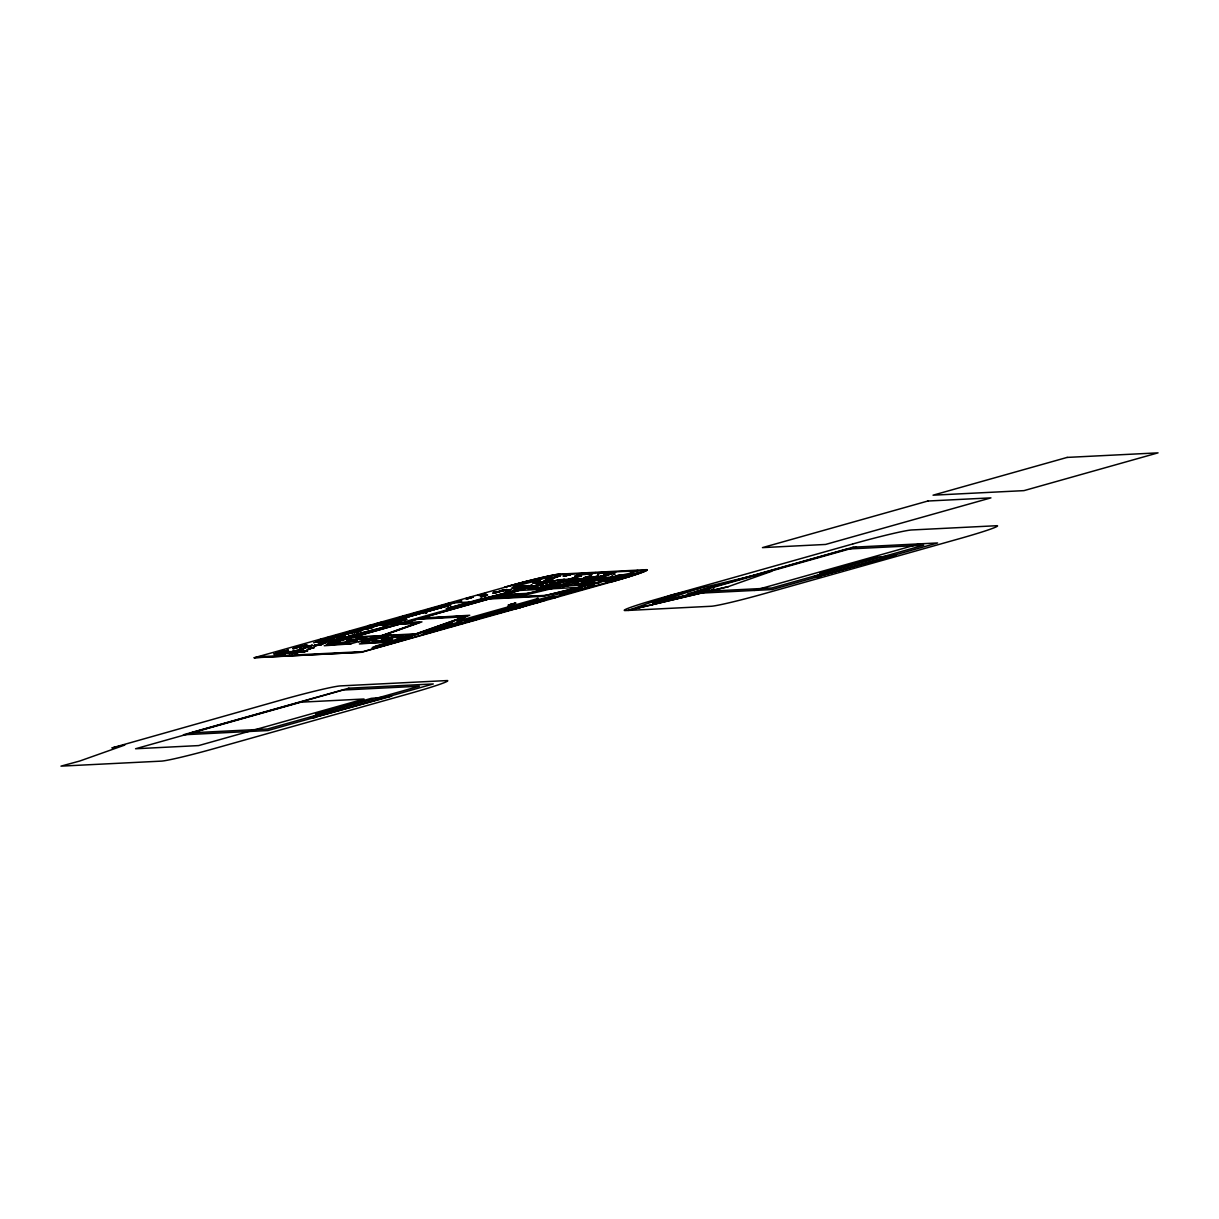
<?xml version="1.0" encoding="UTF-8"?>
<svg xmlns="http://www.w3.org/2000/svg" width="1219" height="1219" viewBox="0 0 1219 1219"><rect width="100%" height="100%" fill="white"/><g stroke="black" fill="none" stroke-linecap="round" stroke-linejoin="round"><path stroke-width="1.5" d="M429.576 609.271L426.391 610.17M694.708 593.562C699.401 592.541 690.548 594.765 695.211 593.379M676.393 598.392L677.17 598.148L672.05 599.489M696.628 593.546L695.287 593.943M539.027 583.368L540.002 583.185M565.128 585.973C557.19 588.061 571.97 584.023 565.677 585.821M613.98 576.496L614.193 576.45M574.728 580.442L580.137 578.979L573.905 580.351M678.419 597.371C686.663 594.933 675.661 598.559 679.364 597.203M700.468 592.007C694.434 594.308 708.696 589.661 698.594 592.464M702.114 592.266L703.256 591.916L701.595 592.51M703.79 591.962C712.536 589.356 699.706 593.257 703.851 591.84M672.538 595.756L675.311 594.963M677.749 597.569L679.775 596.914M690.823 595.07L696.171 593.775L695.272 594.034M707.34 591.139C713.862 589.295 703.896 591.931 707.949 590.986M339.278 637.613L338.425 637.674L340.893 637.11M691.051 594.963L694.144 594.125M299.234 646.71L300.148 646.74M653.719 602.43L652.455 602.887L658.199 601.363L654.725 602.308M325.915 640.904L327.713 640.615M665.848 600.327L667.875 599.855M550.455 578.751L553.716 577.654M532.093 602.902L531.774 602.887M601.241 576.663L603.344 575.962M677.261 598.361L684.621 596.274L683.249 596.716M318.311 644.744L316.635 645.08M568.206 574.728L565.418 575.429M292.347 652.912L289.223 653.719M295.897 652.074L297.101 651.754L295.958 651.83M397.943 621.888L396.998 622.04M497.565 591.977L494.655 592.708L498.175 591.931M383.711 623.061L382.964 623.32L384.61 622.894M301.032 646.466L300.255 646.725L305.405 645.278L299.828 646.603L302.51 646.131M308.011 646.756L306.914 646.893L311.409 645.476L305.908 646.756L308.62 645.963M335.499 641.484L329.633 643.022L336.749 640.95M335.484 642.489L333.275 642.703L338.867 641.255M387.002 623.031L393.859 621.583M396.952 620.273L398.11 619.663L396.419 620.181M401.691 620.38C398.232 621.461 408.274 618.566 404.754 619.633M512.986 587.512L519.766 585.989L515.028 587.329M544.588 581.356L543.156 581.661L547.255 580.64L543.217 581.874L548.428 580.442M323.248 639.884L327.957 638.543L319.408 640.143L324.665 638.695L322.745 639.274M348.177 638.314L345.526 638.939L351.285 637.461L346.546 638.817M396.8 621.98L397.47 621.797M413.729 613.599L414.506 613.37L410.696 614.361M495.036 592.586L499.394 591.474M522.707 586.156L518.197 587.177L524.993 585.653L519.858 587.086L521.564 586.507M547.499 578.949L549.586 578.263M585.211 573.585L581.204 574.576L582.347 574.423M591.093 578.065L587.131 579.254L588.076 579.086M600.007 576.617L604.502 575.353L599.245 576.8L602.14 575.947M279.882 655.121L276.18 655.624L281.955 654.298L275.479 655.807L281.208 654.496L278.496 655.167M278.496 655.654L283.143 654.405L282.275 654.344M297.086 652.013L291.783 653.597M315.782 645.354L314.365 645.567L318.921 644.302L313.664 645.75L315.081 645.445M316.559 644.897L318.22 644.501L315.431 645.415L320.506 644.47L316.391 645.461L318.555 644.775M384.991 622.818L386.362 622.528M388.419 622.36L390.583 622.101L388.815 622.635M387.231 623.259L386.484 623.488L387.322 623.229M389.836 622.315L389.592 622.437M392.594 622.635L391.406 622.894L393.539 622.376M395.55 621.903L393.783 622.025M393.707 622.284L394.59 622.101M396.023 622.071L397.013 621.781L394.971 622.36M398.628 621.812L399.101 621.903M330.136 639.975L326.982 640.844M341.61 638.421L343.849 637.887L337.785 639.472L374.096 629.812M386.042 622.97C385.067 623.397 386.469 622.741 386.347 623.031M387.368 622.452L384.031 623.214M502.076 590.865L506.144 589.767L502.777 590.423M534.897 582.743L538.966 581.463L532.52 582.956L534.821 582.697L533.968 582.773M544.984 581.402L543.842 581.585M546.097 581.372L550.592 580.122L547.209 580.762M554.127 586.552L552.817 586.811L553.975 586.461M583.916 573.661L582.194 573.966M561.121 585.592L559.917 586.034L563.681 585.394L558.089 586.674L560.679 586.171M585.09 577.562L587.406 576.861M609.561 572.625L606.346 573.661M609.927 572.869L611.1 572.397L606.331 573.814M655.38 601.927L656.523 601.5M278.008 655.639L284.85 654.161M296.019 652.988L300.91 651.571M681.985 596.899L680.156 597.554L681.848 597.173M548.017 579.071L553.319 577.623L552.039 577.852M587.467 580.534L592.769 579.101L586.293 580.61L591.444 579.162L587.177 580.366M690.929 594.415L693.017 593.775M277.521 655.715L284.179 654.253L280.4 655.06M279.501 655.609L282.762 654.268M293.246 652.744L291.478 653.216M308.057 646.36C302.221 647.914 314.456 644.729 309.047 646.085M334.905 641.514L333.137 641.971M316.452 645.461L320.841 644.211M328.978 640.798L334.235 639.35L328.261 640.828M328.81 642.931L327.195 643.403L334.387 641.484L333.107 641.971M358.95 631.061L354.165 632.646M393.859 621.599L392.67 621.812M395.962 620.456L397.104 620.121M393.6 623.122L397.501 622.437M505.016 589.828L503.706 590.133M516.338 586.842L517.237 586.537M545.502 581.493L549.906 580.305L548.032 580.549M609.028 573.189L609.835 572.762M603.375 576.099L606.803 575.231L600.022 576.77L606.011 575.383L604.182 575.673M588.762 583.992L590.301 583.49L585.76 584.754M586.476 584.724L588.396 584.571L587.101 584.83M592.297 583.459L591.306 583.733M611.435 577.593L613.066 577.075L608.525 578.324M397.912 620.715L401.965 619.907M546.737 579.147L548.641 578.568M603.542 572.458L606.193 571.879L600.373 573.357M284.85 654.161L283.707 654.512M335.606 641.666L341.03 639.731M282.031 651.312L282.991 651.114M293.794 652.957C288.446 653.993 299.722 650.992 295.272 651.997M327.241 640.737L328.84 640.645M406.552 615.504L408.213 615.26M484.827 593.531L485.832 593.47L481.094 594.811M586.72 577.257L590.286 576.343M278.374 652.576L305.42 651.418L303.241 652.028L307.828 650.748L280.919 652.15L286.907 650.413L279.715 652.272M320.17 640.112L325.61 638.665L321.74 639.899M401.356 620.684L407.009 619.237L406.262 619.42M565.342 575.642C563.605 575.84 570.416 574.134 569.288 574.408M532.977 602.78L534.471 602.262M599.702 573.387C600.373 573.082 598.803 573.311 602.399 572.503M554.493 597.036L548.809 598.438M549.358 598.422L555.437 596.975M618.719 575.383L614.757 576.404M323.492 640.798L321.313 641.346L448.409 605.614L321.511 641.285M366.69 627.633L371.81 626.261L366.325 627.922M382.294 627.633L387.413 626.261L373.121 630.269M445.697 606.315L446.657 605.782M451.198 607.367L448.607 608.037L482.419 598.499M437.575 630.452L439.053 629.857L435.259 630.954L444.813 628.532M476.187 619.755L462.641 623.183L470.336 621.05L468.858 621.629M606.163 575.414L604.609 575.749M329.45 637.034L325.854 638.055L327.332 637.842M296.446 652.881L297.299 652.866M339.72 639.244L343.956 639.046M340.482 638.847L339.431 639.046L340.208 638.817M393.219 622.056L393.905 621.995M375.635 637.979L418.483 622.772L400.746 623.732L404.998 622.482L421.957 621.873L376.808 637.659L380.115 637.004M419.641 622.482L400.853 623.656M502.914 590.986L502.213 591.017M506.982 590.758L505.931 590.88M412.174 635.358L410.331 635.952L419.016 633.773L417.005 633.85M550.165 578.568L552.771 577.791L550.074 578.263M560.618 586.278L565.235 585.318M605.325 573.722L609.348 573.174M524.947 587.07L530.387 585.608L529.198 586.034M550.577 586.918L551.247 586.888M515.881 603.055L514.723 603.192M673.467 598.62L674.229 598.346M672.766 598.697L670.13 599.321M672.858 598.758L676.484 597.767L675.585 597.95M677.185 597.584L673.97 598.62M320.094 644.622L323.035 644.089L318.829 645.201M459.35 623.381L464.972 622.345L461.376 623.351M414.719 633.926L399.512 638.177L406.826 637.156M504.514 587.253L504.696 587.177A47.846 2.331 -15.1 0 1 534.257 579.375L539.606 578.08A47.846 2.331 -15.1 0 1 560.344 573.997M338.76 635.312L337.084 635.724L338.775 635.282M343.667 633.545L342.768 633.758L344.459 633.27M332.254 638.71L334.021 638.238L332.238 638.741M361.586 629.126L355.14 631.29L369.403 626.916L367.452 627.48M354.089 632.631L360.275 631L358.995 631.213M382.751 627.541L383.619 627.343M458.344 601.516L457.475 601.683L459.258 601.211M416.654 634.383L413.363 635.038L467.441 615.869L419.702 618.673L421.058 618.368M493.39 592.251L495.173 591.779L493.375 592.282M474.343 602.186L493.436 597.493L511.889 596.563C518.395 594.826 515.789 595.771 515.043 595.832M523.759 588.289L521.549 588.853L525.221 587.741L516.719 588.487L518.959 587.878L517.435 588.076L513.793 589.265L521.382 588.716L446.169 608.692L453.148 606.925M544.939 581.448L545.746 581.311M553.746 577.897L558.272 576.328L552.893 578.111L560.618 575.703L545.457 579.208L548.9 578.248M516.536 595.451L514.86 595.939L523.637 595.405L569.471 584.358L565.22 585.562M447.967 624.265L450.207 623.656L440.562 627.069L449.765 626.566L423.039 633.514L441.308 628.196C419.565 629.644 461.224 621.461 448.729 623.991M450.71 625.423L451.548 625.164L447.602 626.475L455.571 624.936L453.422 625.118M564.595 579.482L562.858 579.772L564.747 579.452M507.866 606.529L509.496 606.041L507.744 606.544M593.623 577.379L591.855 577.852L596.045 576.435M550.196 597.935L547.529 598.559L552.329 597.127L467.441 620.395L472.317 619.602M600.921 576.572L613.538 572.625L607.839 574.21M611.207 576.648L612.959 576.145L611.968 576.389M539.849 601.866L472.134 620.425L477.437 619.222M662.389 599.885L661.292 600.068M695.5 593.211L698.929 592.434M694.038 594.278L696.354 593.546M294.891 647.914C312.613 643.358 282.656 651.708 298.67 647.137M317.382 645.019L319.485 644.287M567.597 585.272C570.797 584.77 560.694 587.329 567.292 585.638M276.164 653.354L304.476 651.708M438.261 627.648L448.973 623.93M276.043 653.171L283.524 651.19L282.518 651.601M337.297 641.346L332.238 642.763L337.541 641.392M410.696 614.346L411.732 614.056M394.849 621.781L395.946 621.492L394.88 621.781M380.739 636.531L382.476 636.394L373.791 638.573L375.635 637.979M484.872 595.329L483.364 595.862M527.278 586.187L524.886 586.918L527.126 586.72M417.401 633.895L469.742 615.275L420.936 618.155M567.429 575.307L566.637 575.52L567.627 575.338M596.061 579.665C593.607 580.305 603.984 577.334 597.676 579.238M283.113 651.632L288.507 650.337L283.402 651.616M289.33 653.704L290.838 653.247M299.264 651.936L300.651 651.571M327.743 640.722L328.383 640.813M436.25 630.939L363.201 651.616L258.306 656.751M638.116 607.519L643.662 606.026L636.577 608.159M662.923 599.169L661.384 599.718L664.157 599.184M669.536 600.129L671.76 599.428L668.804 600.251M698.426 592.617L695.759 593.242M701.245 592.084L705.649 590.819L702.906 591.626M661.338 601.896L663.227 601.424L659.86 602.399L661.323 602.034M691.981 594.811L692.712 594.552M543.567 583.49L544.878 583.032L522.555 588.838L527.507 587.131L517.496 588.183M390.827 622.924L394.529 622.056M394.194 622.574L396.419 622.101M405.043 619.404L402.605 619.983M500.399 591.444L495.737 592.769M527.918 585.897C532.901 584.526 518.989 588.259 524.825 587.009M548.626 579.04L552.268 578.035M547.727 580.29L543.064 581.6M584.191 577.791L588.838 576.724M562.203 586.583L567.109 585.288L566.332 585.303M564.504 586.461L569.227 585.12M587.528 579.193L591.977 577.974M585.501 580.64C596.96 577.516 585.516 580.274 589.874 579.391M581.631 583.429L578.065 584.419L581.951 583.444M607.306 573.753C618.429 570.751 607.458 573.357 611.694 572.519M592.754 582.484L574.439 584.663L584.358 584.891M550.683 598.392C568.45 593.943 542.607 600.418 554.995 597.645M620.669 575.216L615.991 576.541M254.192 657.757L507.287 586.613M282.656 651.708L281.254 651.83L283.798 650.992M279.532 652.226L284.667 650.885M513.549 587.68L511.934 587.878L519.004 586.171M537.472 583.672L536.177 583.855L538.006 583.505M593.668 578.766L592.053 578.964M620.501 575.033L624.402 574.713M420.25 618.521L466.252 616.174L409.934 635.922L402.91 637.339M622.193 575.139L617.53 576.511L618.307 576.358M385.768 622.619L384.076 622.955M426.376 610.17L427.976 609.454M282.96 654.481L282.899 654.374M321.481 642.383L326.357 641.27L320.582 642.596L322.151 642.367M343.545 636.272L345.251 635.952L339.674 637.385M570.492 574.454L571.833 574.134L568.039 575.246M560.831 586.507L559.338 586.796L560.496 586.446M617.195 575.612L619.816 575.246L614.772 576.602M358.995 629.263L360.245 628.897L355.719 630.147M320.079 644.47L321.786 644.363M338.455 641.575L339.72 641.209M486.031 595.558L487.28 595.192L482.754 596.441M505.839 590.103L507.104 589.722L502.319 591.154M509.892 589.874L511.157 589.508L505.687 590.88M541.206 582.545L543.522 582.118L539.727 583.215M550.272 580.442L551.537 580.076M569.532 574.56L571.223 574.225L569.243 574.926M410.117 637.4L407.314 638.299L412.388 636.897L405.622 638.421L406.476 638.345M559.231 586.537L558.317 586.857L561.746 586.11M597.95 578.888L599.215 578.507L594.674 579.772M621.934 575.444L623.199 575.063L618.444 576.343M278.374 652.576L273.726 654.024L304.186 651.936M305.085 645.613L306.35 645.232L301.809 646.497M303.226 648.371L304.979 648.127L299.051 649.453L305.679 647.944L304.186 648.432M311.089 645.811L312.384 645.43L307.813 646.695M324.742 641.499L325.945 641.133M331.37 639.807L332.635 639.426L328.094 640.691M296.461 652.82L299.386 651.632L294.724 652.927M340.01 637.278L343.697 636.181L341.533 636.684M300.499 651.891L301.794 651.51L297.223 652.774M309.733 648.813L314.426 647.472L312.034 648.127M334.509 642.535L336.932 641.697M397.958 620.852L401.28 619.755M398.476 620.715L402.849 619.435L398.461 620.837M440.409 605.995L443.487 605.264L440.44 605.934M401.432 620.471L402.468 620.486M536.68 581.874L537.549 581.6M557.753 575.901L555.605 576.343M548.702 580.427L549.571 580.168L545.167 581.448M579.269 574.545C576.739 575.246 587.375 572.138 583.596 573.433M584.023 573.296L583.048 573.463M589.051 573.113L589.95 572.793L588.625 573.25M554.752 585.836L556.016 585.47L551.491 586.735M557.388 585.653L558.18 585.364L557.037 585.714M560.969 586.217L559.445 586.232M454.885 625.56L425.507 633.027L427.701 632.265L426.071 632.707L426.833 632.28M458.801 624.585L452.569 626.124M605.797 573.692L609.988 572.442M533.465 602.841L629.065 576.511L624.539 577.76A17.995 0.884 -15.1 0 1 608.068 581.661A17.995 0.884 -15.1 0 1 611.085 579.848L616.57 578.156A17.995 0.884 -15.1 0 1 639.64 572.397L642.565 571.818A44.935 2.194 -15.1 0 0 644.15 570.507L616.799 571.802L606.513 575.459M532.749 602.872L544.223 599.489M652.317 604.654L728.109 586.689L771.81 571.254L671.73 595.009L628.044 610.445L728.474 586.629M659.007 600.769L661.78 600.007L656.858 601.439M671.715 596.259L674.412 595.192M672.309 596.121L675.189 595.329L670.145 596.64M695.241 589.432L651.723 604.792L628.821 610.216M679.73 597.066L680.629 596.761M688.613 595.329L692.453 594.217M700.072 592.297L699.31 592.434M700.437 592.175L701.336 591.855M703.683 591.55L702.571 591.84M706.807 590.636L709.428 589.889L704.993 591.215M712.704 589.706L713.496 589.432L711.195 590.103L712.353 589.844M300.666 649.255L303.394 648.462M395.489 620.227L396.983 619.724L394.743 620.273M416.212 612.989L419.153 612.167L416.182 613.02M399.299 619.709C385.89 623.518 405.363 618.262 396.617 620.532M448.653 603.908L444.036 604.929L448.744 603.877M565.646 585.486L566.881 585.257M545.137 598.971L543.095 599.154M291.798 653.582L293.642 653.094M278.877 655.502L279.913 655.152M404.083 616.174L405.622 615.839L402.849 616.707L406.323 615.808L404.022 616.357M394.926 622.65L395.916 622.376M494.274 592.784L495.112 592.708M502.609 590.666L500.902 591.215L501.74 591.063M552.192 586.705L557.51 585.44L555.666 585.897M557.692 586.735L556.123 586.948L558.5 586.659M586.827 579.284L587.238 579.147M587.588 579.909L584.907 580.671L588.35 579.726M617.698 575.901L618.444 575.703M318.433 641.346L321.298 640.813L315.035 642.306L318.433 641.346L315.904 642.047M342.859 640.402L339.354 640.706L350.523 637.659L341.823 639.64L342.798 639.594M402.864 619.526L404.068 619.374L401.173 620.029M592.19 573.296L588.076 574.393L594.339 572.762M356.009 630.177L354.851 630.33L360.611 628.943M329.938 639.655L328.033 640.31M331.659 642.672L330.349 642.809M396.602 622.574L395.84 622.604M547.301 581.356L544.116 581.478M410.315 637.034L409.157 637.171M564.854 585.379L561.121 586.598M604.395 572.001L603.253 572.153M355.064 631.152C351.956 631.549 359.498 630.65 355.171 631.122M340.863 639.792C318.677 643.221 346.866 636.76 341.701 638.177M401.661 623.518C406.064 622.132 394.484 625.118 399.329 624.265L415.953 623.442L373.38 638.543L365.182 639.868M422.033 618.109L421.515 618.231M526.136 586.903L527.111 586.72M349.015 635.952L385.006 626.932L383.482 627.13M576.648 580.625L561.517 584.891L555.59 585.211L561.852 584.77M494 613.766L519.995 606.209M667.281 597.798L666.031 598.3M666.793 600.297L669.322 599.398L664.264 600.891M689.482 595.39L691.843 594.567M469.635 597.523L466.74 598.59M503.066 590.057L499.028 591.2M698.03 588.487L700.3 587.863L696.978 588.899M359.514 629.537L339.4 635.648M303.912 648.203L299.371 649.361M297.36 651.906L298.716 651.632M341.533 638.604L335.911 639.64L337.434 639.32M447.129 605.995L446.154 606.193L447.586 605.889M384.275 627.145L383.543 627.267M486.107 598.194L480.956 599.58L494.899 596.335L516.429 595.268L515.774 595.71M478.96 600.86L471.448 602.948L476.599 601.561M582.697 573.372C567.384 577.623 588.975 571.528 580.655 574.119M605.569 575.581L604.959 575.597M547.148 598.483L471.509 619.709M687.531 595.847L688.964 595.207M386.895 623.397L391.421 622.086M549.159 597.935L551.079 597.31M679.196 593.424C690.838 590.743 675.021 594.354 680.187 593.379M320.81 639.457L323.751 638.741L322.09 639.122M300.773 646.07C294.282 648.234 308.437 643.754 300.727 646.161M368.001 625.743L395.154 624.448L476.096 601.653L448.287 603.176M326.463 640.904L330.166 639.594M400.899 617.104C392.899 619.343 407.649 615.717 399.405 617.622M357.411 631.442C359.559 630.711 354.744 631.701 357.365 631.29M412.784 613.873L415.1 613.355L412.083 614.208M404.891 619.374L400.304 620.669M588.701 576.77L585.608 577.638M561.639 585.623L562.523 585.79M569.136 585.135L566.134 585.897M557.723 596.914L556.199 597.173M305.497 645.019L307.081 644.821L305.481 645.034M516.856 587.619L518.441 587.436L516.826 587.634M570.37 581.036L576.663 580.61M589.996 576.069L591.596 575.886L589.981 576.084M597.6 573.936L599.184 573.738L597.584 573.951M581.417 580.534L584.556 580.259L581.402 580.549M604.654 579.055L610.948 578.629M664.34 601.18L662.923 601.683L668.561 600.144L666.991 600.54M674.838 598.544L671.014 599.778L671.76 599.565M699.599 592.952L698.335 593.303M387.81 622.939L389.074 622.513M468.873 597.996L471.799 597.28L470.153 597.645M297.985 652.272L298.762 652.043M330.319 642.642L331.141 642.657M576.023 579.756L579.375 579.177M595.268 576.907L598.209 576.191L592.8 577.593M673.01 595.588L677.596 594.476L675.737 595.04M659.769 600.51L661.49 599.702M701.489 591.992L702.51 591.687M357.228 629.933L368.58 627.191M374.736 624.235C371.795 625.301 380.739 622.818 375.391 624.006M322.685 641.042L318.372 642.169L322.304 641.301M339.004 635.891L338.166 636.166L340.771 635.449M404.434 616.204L402.148 616.753L403.184 616.464M354.866 632.158L355.598 631.93M355.841 631.625L352.398 632.57L355.034 631.96M368.138 628.394L366.995 628.745L373.563 627.236L371.155 627.892M369.509 628.12L369.052 628.135M389.73 622.269L387.139 622.33M435.991 607.23L438.81 606.59L436.646 607.001M440.684 605.904L439.48 606.254L440.928 606.072M371.292 627.739L367.848 628.699L370.485 628.075M296.187 652.013L295.181 652.287L296.049 651.997M389.653 622.696L388.511 623.031L391.086 622.376M318.951 645.034L317.534 645.4M337.404 639.152L335.362 639.731L337.633 639.106M298.442 651.769L292.545 653.14L293.368 653.079M483.547 593.988L480.057 594.933L482.724 594.323M312.171 647.975L308.742 648.919L311.363 648.31M402.758 619.831L401.935 620.166M334.021 641.712L334.661 641.301L333.229 641.697M345.983 638.756L344.703 638.985L348.207 638.055L343.438 638.284L374.157 630.116M399.847 621.781L393.676 623.122M475.776 601.82L488.103 599.062L542.577 596.289L611.801 579.147L605.173 580.396M586.187 573.463L585.486 573.814M590.59 573.951L596.091 572.58L589.432 574.317L595.131 572.671M564.656 585.745L563.848 586.08M594.11 579.665L592.967 580L594.598 579.665M595.466 579.375L593.76 579.726M516.826 608.494L517.968 608.144L514.083 609.012M555.209 597.31L552.329 598.316L553.091 598.209M555.864 597.31L553.944 597.828M319.378 641.026L320.643 640.844L317.108 642.017M339.872 635.998L335.758 636.836L342.996 634.916M349.061 637.705L350.112 637.583M507.927 590.087L506.235 590.606L508.491 590.057M670.054 599.824L668.637 600.342M698.67 593.074L700.712 592.541L697.71 593.394M711.835 589.828L714.319 589.204L711.5 590.194M394.255 620.623C389.608 622.04 399.969 619.435 396.632 619.999M485.071 593.668L479.996 594.842M382.05 627.526L380.45 628.029M419.504 618.551L417.294 619.343L463.723 616.829M587.649 576.587L588.884 576.389L584.053 577.684M581.463 583.231L582.697 583.032L577.867 584.343M458.725 624.265L457.338 624.753L460.828 623.793L451.487 626.216M693.184 594.384L692.118 594.689M708.848 590.666L707.782 590.971M662.222 601.714L661.14 602.125M676.21 598.407L673.848 599.093L674.625 598.819M302.007 646.558L300.941 646.679L301.885 646.588M300.194 649.361L301.184 649.194M302.114 648.965L301.245 649.117L304.659 648.264M357.121 631.93L360.778 631M468.294 598.544L467.09 598.666M524.52 582.271L515.728 585.257L545.061 577.547L523.119 582.53A17.995 0.884 -15.1 0 0 513.808 586.141A17.995 0.884 -15.1 0 0 533.343 581.509A17.995 0.884 -15.1 0 0 547.758 576.694L546.691 576.739L557.662 574.758L615.717 571.848L612.014 572.823M309.321 648.493L313.374 647.472L308.194 648.889M484.187 598.636L497.962 595.405L525.221 594.034L563.711 584.77C578.903 580.107 557.494 586.948 545.899 587.68L527.69 588.564L539.926 585.013L526.974 587.954M541.327 582.24L538.128 583.474M566.439 575.505L565.235 575.505M583.017 574.515L588.975 572.854L585.943 573.692M590.925 572.762C572.351 577.882 604.258 569.273 585.821 574.393M551.201 586.491L552.237 586.339M560.801 585.973L559.826 586.034M611.207 573.189L613.111 572.778L606.452 574.728M591.428 579.558L589.447 580.092L593.165 579.132M580.534 583.901L584.206 582.972M408.304 637.522L404.799 638.466L410.102 637.095M254.177 657.772L361.51 652.272M585.486 584.51L589.143 583.566M585.943 584.8L584.891 584.922L585.836 584.83M608.723 578.385L607.656 578.507L608.601 578.416M635.175 571.223L635.922 571.086M537.747 601.211L543.293 599.687M535.583 602.262L533.8 602.735M321.801 639.198L318.814 640.021M295.882 647.822L298.807 646.939M324.863 639.046L322.09 639.975M355.415 632.326L357.975 631.168M469.864 597.737C459.502 601.378 482.785 594.217 468.111 598.499M516.246 595.497L524.597 595.116M552.146 586.415L554.874 585.547M587.741 578.934L590.484 578.065M702.022 591.87L703.073 591.535M664.766 601.104L666.534 600.632M669.993 599.977L669.094 600.19M698.914 592.952L697.466 593.516M698.914 593.12L698.015 593.348M514.357 587.345L516.673 586.842M459.014 623.503L461.392 623.305L457.78 623.899L459.563 623.397M363.308 628.775L359.818 630.01L450.817 604.944L447.114 606.026M393.341 620.669L392.411 620.959L393.889 620.639M276.652 655.456L280.035 654.557L279.197 654.74M394.453 620.608L394.24 620.791M395.291 620.242L396.297 619.907L395.505 620.06M281.589 654.618L279.258 655.441L280.202 655.426M316.879 645.293L319.408 644.577M482.998 596.106L481.779 596.502L486.335 595.238L481.094 596.67L483.455 596.091M484.431 595.817L485.65 595.421L484.796 595.619M342.844 638.192L338.135 639.32L342.006 638.207M583.825 573.387L579.741 574.728L582.758 573.707M588.868 573.204L583.672 574.53L585.806 574.042M576.755 579.802L575.581 580.244M602.597 575.932L603.816 575.536L602.963 575.734M611.024 577.821L609.85 578.263M343.88 636.181L343.255 636.242M503.417 590.377L505.656 589.859M334.707 641.819L353.419 637.552L377.25 636.348M548.352 578.979L546.889 579.132M537.381 602.613L545.807 599.946L535.705 602.643L537.442 602.156M708.117 590.773L707.66 591.093M380.785 622.498C366.081 626.581 392.137 619.557 379.353 623.122M325.336 639.106L327.18 638.634M356.999 629.964L356.253 630.208L357.685 629.918M505.504 587.009L510.974 585.592A44.966 2.194 -15.1 0 1 527.827 581.143L528.254 581.082M399.131 619.694L397.546 619.953M291.082 653.125L294.968 652.043M296.141 652.424L297.939 651.708L293.413 652.973M329.039 642.809L332.939 641.727M588.67 578.553L587.36 578.888M461.635 618.627L464.18 617.911M293.611 648.295L296.598 647.457M465.993 598.681L470.458 597.417M395.809 619.861L392.975 620.562M305.238 646.908L306.457 646.695M504.011 589.935L499.592 591.215M510.151 589.615L504.971 590.91M553.624 586.522L556.108 585.989M633.24 571.848L638.116 570.492L635.343 571.071M674.412 598.239L678.876 597.31M461.102 623.427L443.106 626.414L452.615 622.985L448.683 623.854M689.878 594.796L685.627 595.741L689.268 594.842M345.571 633.408L344.52 633.636L345.343 633.484M325.808 641.331L327.058 641.072L322.959 642.306M333.777 641.743L332.162 641.971M542.47 582.164L540.931 582.895M570.583 574.393L566.256 575.444M617.302 575.551L615.961 576.084M703.454 591.322L704.292 591.23M407.649 615.29L410.651 614.559L406.552 615.504M431.282 608.631L434.269 607.9L430.185 608.845M374.751 625.332L454.702 602.841M326.159 639.274C333.077 637.263 320.429 640.661 325.214 639.564M446.565 605.797L342.204 635.251M501.786 590.697L503.98 590.103M328.079 640.204L325.702 641.392M357.655 631.808L358.935 631.457M555.849 576.435L555.041 576.633M534.501 582.804L540.322 581.387L535.583 582.728M404.815 619.816L401.965 620.303M279.349 655.472L282.747 654.451M335.515 639.884L331.111 641.133L337.465 639.899M525.953 586.369L526.456 586.309M537.777 583.154L536.543 583.566M538.204 583.063L539.484 582.712M537.945 583.429L542.409 582.179M292.362 652.79L293.139 652.576M529.625 586.126C522.738 588.168 537.442 583.916 529.122 586.415L531.286 585.729L530.448 585.912M330.319 642.474L331.096 642.261M547.011 581.326L551.537 580.061M309.87 648.386L311.013 648.051M331.37 642.657L338.318 640.859M335.195 642.459L339.72 641.194M354.241 636.912L519.187 590.468L582.682 587.177L417.127 633.819M358.965 637.278L356.192 638.009L365.776 638.253M562.416 580.107L559.628 580.853L569.212 581.082L550.013 583.566L559.704 583.794M575.018 579.528L580.686 579.177L568.648 582.575L575.977 581.707L573.859 582.301C587.36 580.214 600.708 577.151 614.635 577.608M550.089 586.872L552.908 586.049M552.954 586.522L556.809 585.806M600.617 573.189L605.493 572.061L603.603 572.671M556.992 586.766L561.944 585.44L524.2 594.339L496.895 595.71M593.623 577.547L592.922 577.562M589.722 580L588.487 580.427M393.889 635.495L391.314 636.227L400.883 636.455M394.087 635.495L392.305 635.998L401.859 636.272L382.751 638.68L392.457 638.924L389.851 639.655L373.014 641.423L382.705 641.666L379.901 642.398L361.723 643.327L371.932 640.447L360.672 641.011L350.432 643.891L345.084 644.165M596.35 578.537L593.577 579.284L603.161 579.513M510.685 604.487L511.538 604.304L509.252 605.005L512.071 604.121L508.14 605.066L509.801 604.822M515.469 603.055L512.803 603.816L514.616 603.496M406.689 634.901L412.372 634.55M586.034 584.389L587.299 584.038M587.223 584.541L591.428 583.429L588.655 584.206M632.402 571.802L636.943 570.553M591.078 583.825L587.771 584.754L592.449 583.383M453.194 625.134L448.242 626.337M544.695 599.078L469.742 619.801L543.476 599.032M454.87 624.707L458.481 624.113M534.333 602.841L496.788 613.599L524.399 606.041M555.148 597.142L549.967 598.407M361.281 652.348L611.74 581.829A47.846 2.331 -15.1 0 0 645.918 569.7L559.902 574.119A47.404 2.316 -15.1 0 0 548.626 576.069A47.358 2.316 -15.1 0 0 522.616 582.347L510.685 585.547M678.267 594.141L678.77 593.882M662.45 599.398L667.052 598.209L661.003 600.342M661.201 599.87L659.433 600.403L666.366 598.392L661.719 599.641M658.489 601.165L660.302 600.601L657.437 601.15M668.591 599.87L672.385 598.742L671.486 598.925M675.235 598.041L670.389 599.443M691.021 593.607L856.408 547.026M754.119 590.453L919.507 543.857M394.712 620.242L391.634 621.172L395.002 620.578M393.92 620.669L397.516 619.755M502.731 590.392L499.881 591.261L501.299 590.971M387.779 622.802L388.48 622.696M503.752 590.346C494.746 592.297 509.71 589.326 503.599 590.194M393.387 622.498L392.427 622.772L394.407 622.559M339.37 639.137L342.996 638.07M529.595 586.11L526.73 586.979L528.147 586.674M297.832 652.195L299.996 651.616L295.15 652.988M586.918 573.768L587.787 573.524M672.979 596.106L667.25 597.63L670.663 596.914M671.136 598.971L669.429 599.641M343.362 633.53L344.383 633.27M400.365 619.648L395.459 620.974M425.812 613.187C428.585 612.548 423.389 613.797 425.888 613.279M587.055 584.724L588.503 584.175M637.705 607.702C631.716 609.378 649.514 604.776 638.329 607.534M697.938 588.381L695.47 589.158L696.247 589.067M465.597 598.651L468.34 597.98M480.24 596.609L484.918 595.299M458.755 623.564L455.083 624.494M417.873 612.288L414.871 613.157L418.467 612.349L416.761 612.852M423.602 610.78L420.357 611.725M394.941 619.907L391.848 620.867L394.148 620.288M485.101 595.375L480.789 596.624M284.454 650.58L280.477 651.845M596.868 576.343L592.571 577.593M602.064 576.587L612.593 573.6L611.74 573.646M579.421 584.297L582.24 583.459M617.119 576.465L622.239 575.109M346.379 632.295L350.798 631.229L349.396 631.457M335.987 635.602C338.684 634.947 333.595 636.242 336.185 635.648M506.357 589.447L506.936 589.539M313.573 642.748L314.136 642.84M539.209 581.25L540.474 581.158L538.798 581.493M554.142 577.699L555.041 577.486M323.98 640.478L321.999 640.981M355.994 632.326L357.929 631.899M390.598 622.894L393.447 621.995M304.902 646.923L308.971 645.613M449.857 607.641L450.847 607.412L450.101 607.58M484.827 598.575L500.232 594.765L527.431 593.363M527.934 587.893L524.155 588.823M381.806 627.953L383.787 627.45M347.278 637.979L349.99 637.72M294.297 652.927L295.348 652.637M332.208 642.657L339.461 641.484L324.254 645.735L351.042 643.845M352.824 637.598L355.765 636.897M358.401 641.773L368.976 641.118L359.422 643.967L386.164 642.063M563.788 586.507L578.309 582.347L567.521 582.88L553.792 586.659L548.52 586.994M375.361 638.482L371.079 639.701L390.888 635.114M396.114 639.259L402.072 638.619M411.9 635.861L385.554 642.108L380.206 642.367M450.07 625.499L451.06 625.271M549.632 578.294L551.994 577.699L547.727 578.903M395.154 620.959L397.333 620.38M286.145 650.931C291.356 649.62 280.553 652.47 285.612 651.19M546.721 581.052L545.304 581.372M548.23 580.716L549.175 580.427M481.429 598.956L525.831 588.213M547.742 580.991L546.142 581.509L547.072 581.417M277.841 655.212L276.241 655.624M316.026 645.156L314.654 645.521M580.229 574.378L578.979 574.667L581.356 574.103M601.607 576.206L600.236 576.557M688.872 594.979L689.771 594.826M395.017 622.071L392.107 622.711M283.357 654.649L281.437 655.06M321.664 644.546L318.509 645.064M594.979 579.375L597.523 578.751L594.095 579.863M551.46 597.432L553.502 597.219M412.799 613.721L413.363 613.614M517.968 586.263L517.283 586.324M538.463 581.737L539.514 581.478M325.107 638.939L326.799 638.588L324.879 639.381M389.882 622.589L392.488 622.04M449.811 607.748L450.04 607.717M522.768 588.579L524.033 588.046L517.313 588.381M320.749 644.577L318.845 644.973M294.206 652.287L295.501 651.906M562.142 586.019L565.966 585.288L564.702 585.501M614.391 574.134C616.844 573.57 611.999 574.774 614.33 574.24M612.212 576.313L611.268 576.648M449.125 626.033L448.12 626.368M484.537 593.623L483.593 593.729M498.647 591.55L499.714 591.611M506.037 590.849L507.013 590.743M547.041 580.335L547.803 580.259M522.829 588.442L523.804 588.244M401.31 621.248L397.15 622.574M307.767 646.817L306.914 646.74M337.953 639.365L340.756 638.786M333.122 642.443L336.49 642.169M604.182 572.061L599.596 573.25L602.674 572.96M587.512 578.995L586.613 579.086L587.832 578.873M580.655 583.871L581.57 583.764M618.627 576.45L618.185 576.206M514.189 608.982L515.546 608.845M676.926 594.293L675.768 594.735M445.392 606.178L446.337 605.843M554.386 577.882L550.394 578.507M543.476 599.596L544.588 599.626M441.369 605.721L442.802 605.462L441.248 605.95M432.73 608.266L433.583 608.083L431.297 608.784M379.566 623.077L380.907 622.635M320.947 639.777L320.17 639.96M403.23 619.709L404.281 619.511M582.133 574.012L585.821 573.113M296.324 647.899L295.425 647.944M586.888 573.265L588.472 572.976M316.681 645.11L317.412 645.019M281.223 654.649L281.894 654.755M312.658 647.838L313.694 647.655M332.635 642.581L329.755 643.282L331.614 642.779M337.236 641.621L338.135 641.499M554.234 586.385L555.407 586.141M556.763 585.79L555.605 586.034M592.007 577.562L594.75 576.892M565.54 585.41L564.519 585.897M589.905 579.543L590.743 579.345L587.604 580.305M612.41 577.456L613.492 577.197M595.908 582.88L589.874 583.231L596.121 582.789M556.123 597.234L557.129 597.051M525.602 605.934L493.969 613.782M499.318 591.596L500.46 591.413M393.188 622.376L392.411 622.574L393.981 622.421M397.12 622.01L398.049 621.781M317.123 645.339L315.873 645.643M584.952 577.684L584.251 577.776M562.401 585.821L560.313 586.598M681.543 597.295L682.67 596.96M546.112 579.574L545.442 579.513M525.541 588.35L532.688 586.415M366.919 629.05L366.249 628.974M333.915 639.122L333.564 639.03M307.478 649.377L306.792 649.3M598.879 575.977L598.209 575.901M599.306 577.181L598.636 577.105M335.652 639.838L338.653 639.792M677.825 594.064L675.006 594.887L676.301 594.613M539.651 601.912L534.12 602.796M497.367 592.266L494.533 592.845M339.72 639.106L339.217 639.152M677.596 594.003L681.68 593.043L680.034 593.348M688.171 595.481L689.664 595.131M709.885 590.529L711.454 590.164M398.217 620.319L398.537 620.441M585.958 584.389L564.001 586.369M519.568 590.346L353.754 637.034L417.233 633.758M350.859 635.541L340.893 638.939L345.068 638.726M393.844 621.035L396.282 620.456M341.061 637.156L343.849 636.272M340.238 638.969L340.939 638.817M604.578 580.914L600.662 581.539M520.239 607.489C516.216 608.494 524.261 606.635 519.492 607.534M675.021 595.07L680.111 593.577L679.242 593.729M665.315 600.952L666.641 600.601M355.064 632.417L353.693 632.509L358.828 631.061M306.639 646.847L307.599 646.71M315.279 645.613L316.117 645.4L314.426 645.567M472.423 596.929L472.987 597.02M511.249 589.204L511.828 589.295M487.051 594.887L487.63 594.979M287.943 650.001L288.202 650.108M319.454 642.977L320.018 643.068M311.851 645.11L312.43 645.201M630.482 572.229C642.093 571.056 617.53 575.962 619.968 575.383M337.541 641.026L338.653 640.965L337.358 640.904M564.123 585.394L565.174 585.333M604.258 575.917L603.695 576.084M490.937 598.163L545.411 595.405M562.584 585.181L566.149 584.48L560.237 586.11M545.96 584.312C549.998 585.882 573.341 577.516 580.64 576.008L574.606 576.221L581.661 575.749L551.46 584.251M456.912 621.081L457.902 621.02M672.644 595.801L673.787 595.512M457.354 621.202L538.432 598.377L536.726 598.59L537.686 598.559M582.133 574.454L587.116 573.037M577.821 579.284L574.027 580.32M493.71 593.257L492.644 593.318M344.2 639.396L343.133 639.457M681.04 597.371L677.337 598.361M693.535 593.699C696.491 593.043 689.802 594.415 692.468 594.202M393.691 621.934L394.575 622.239M558.82 584.053L540.505 586.248L550.013 586.522M602.262 579.772L583.962 581.996L593.653 582.225M585.912 581.493L604.121 579.33L594.613 579.04M576.176 584.236L594.72 581.981L585.029 581.737M364.877 638.497L346.562 640.722L356.268 640.965M348.527 640.219L366.736 638.07L357.182 637.781M400 636.714L381.684 638.939L391.39 639.167M355.369 641.209L337.053 643.403L346.577 643.693M338.791 642.962L357.335 640.706L347.628 640.478M390.491 639.426L372.176 641.621L381.699 641.895M893.253 555.315L896.041 555.178L815.481 577.227M893.268 555.834L875.608 557.342L819.747 573.082L825.522 572.793L813.759 576.8L819.96 576.48M552.283 577.456L548.748 578.4M575.246 579.467L556.87 580.396L536.192 585.211L542.897 584.328L530.052 587.939L548.23 587.025L551.034 586.293L541.327 586.049L558.18 584.282L560.77 583.551L551.079 583.307L570.187 580.899L560.618 580.625M604.624 579.071L610.338 578.781M570.355 581.052L576.069 580.762M608.479 579.817L609.439 579.772L603.146 581.326M601.79 581.234L603.679 581.128M598.651 582.591L599.611 582.545L544.421 595.71L490.099 598.438M593.47 584.084L594.247 584.053M582.469 585.425L587.817 585.166L616.997 576.983L593.15 578.172L581.067 581.417L571.604 581.89L583.048 578.553L559.216 579.741L543.552 583.505M549.708 598.3L548.611 598.499M552.542 598.011L553.319 598.118M531.56 602.978L536.985 602.704M520.391 606.117L525.816 605.843M399.009 617.652L399.908 617.606M462.732 618.353L464.393 618.124L463.403 618.17M368.504 625.637L395.611 624.28M465.155 622.802L460.691 624.052M453.529 626.078L449.064 627.328M444.691 627.374L438.2 627.694M406.917 634.84L388.541 635.769L373.06 640.127L361.799 640.691L379.566 635.693M331.995 642.413L332.955 642.367M326.601 645.11L347.583 643.464L337.892 643.221M306.731 646.36L307.401 646.177M254.923 657.574L361.555 652.241M388.937 696.323L391.726 696.186L311.165 718.235M388.952 696.841L371.307 698.35L315.431 714.09L321.207 713.801L309.443 717.793L315.645 717.488M575.277 584.48L584.968 584.724M645.461 569.837A47.404 2.316 -15.1 0 1 642.748 572.092A47.358 2.316 -15.1 0 1 627.831 577.075A47.404 2.316 -15.1 0 1 611.618 581.829M438.124 606.772L434.787 607.626L438.124 606.772M112.163 747.872L124.81 745.053L79.707 761.037L60.98 766.141L161.319 761.128A45.545 2.225 -15.1 0 0 216.235 748.024L409.874 693.474A51.152 2.499 -15.1 0 0 447.388 680.552L340.451 685.901A49.705 2.423 -15.1 0 0 281.543 699.919L112.163 747.872M538.326 583.505L539.164 583.261L538.326 583.505M609.073 578.4L614.406 577.014L609.104 578.385M456.82 602.201L461.62 600.937L456.82 602.201M560.13 595.101L594.354 585.714L560.13 595.101M470.26 620.715L466.77 621.736L470.26 620.715M333.534 639.533L329.74 640.6L333.534 639.533M598.209 578.568L597.31 578.888L598.209 578.553M287.654 652.683L282.96 654.009L287.654 652.683M292.971 651.175L301.002 649.712L292.971 651.175M686.297 595.375L682.884 596.365C677.947 598.148 684.849 595.238 681.878 596.64L686.267 595.39M325.839 642.626L321.146 643.937L325.839 642.626M516.338 588.533L517.146 588.32L516.338 588.533M562.431 579.833L563.452 579.543L562.431 579.833M376.336 646.238L374.873 646.893L404.205 639.167L376.336 646.238M562.584 594.476L569.547 592.708L562.584 594.476M573.753 591.322L580.732 589.554L573.753 591.322M584.937 588.168L591.901 586.415L584.937 588.168M610.643 580.244L609.18 580.884L638.527 573.174L610.643 580.244M335.499 636.653L330.654 637.827L335.423 636.684M445.849 627.937L440.836 629.248L449.202 627.069L445.849 627.937M550.043 581.524L551.78 581.052L550.165 581.478M566.865 585.135L568.603 584.678L566.926 585.12M438.459 629.659L442.619 628.638L438.459 629.659M469.574 620.745L465.277 621.812L469.574 620.745M294.099 648.447L292.819 648.63L294.099 648.447M585.333 579.467L586.842 579.071L585.333 579.467M361.281 630.634L359.666 630.832L361.281 630.634M479.616 595.162L478 595.36L479.616 595.162M532.109 585.181L530.814 585.364L532.109 585.181M552.71 579.543L550.028 579.787L552.71 579.543M565.951 575.81L563.269 576.069L565.951 575.81M605.401 574.134L603.786 574.332L605.401 574.134M585.531 582.499L583.916 582.697L585.531 582.499M593.135 580.351L591.52 580.564L593.135 580.351M400 620.517L399.162 620.745L400.015 620.501M1067.143 457.415L933.053 495.188L1023.96 490.632L1158.05 452.858L1067.143 457.415M927.842 501.024L762.454 547.621L825.553 544.451L990.94 497.87L927.842 501.024M852.721 543.979L659.098 598.529A49.735 2.423 -15.1 0 0 625.56 610.551L711.119 606.27A45.545 2.225 -15.1 0 0 766.035 593.165L959.673 538.615A51.152 2.499 -15.1 0 0 997.188 525.694L911.629 529.975A49.705 2.423 -15.1 0 0 852.721 543.979M348.802 688.186L183.414 734.783L267.89 730.547L433.278 683.95L348.802 688.186M343.057 690.03L191.078 732.832L267.433 729.008L419.412 686.206L343.057 690.03M300.941 702.174L135.553 748.756L198.651 745.586L364.039 699.005L300.941 702.174M853.117 547.194L687.729 593.775L772.206 589.539L937.594 542.958L853.117 547.194M847.373 549.038L695.394 591.84L771.749 588.015L923.728 545.198L847.373 549.038M376.183 647.198A17.995 0.884 -15.1 0 0 405.836 638.954A17.995 0.884 -15.1 0 0 386.591 642.916A17.995 0.884 -15.1 0 0 376.183 647.198"/></g></svg>
